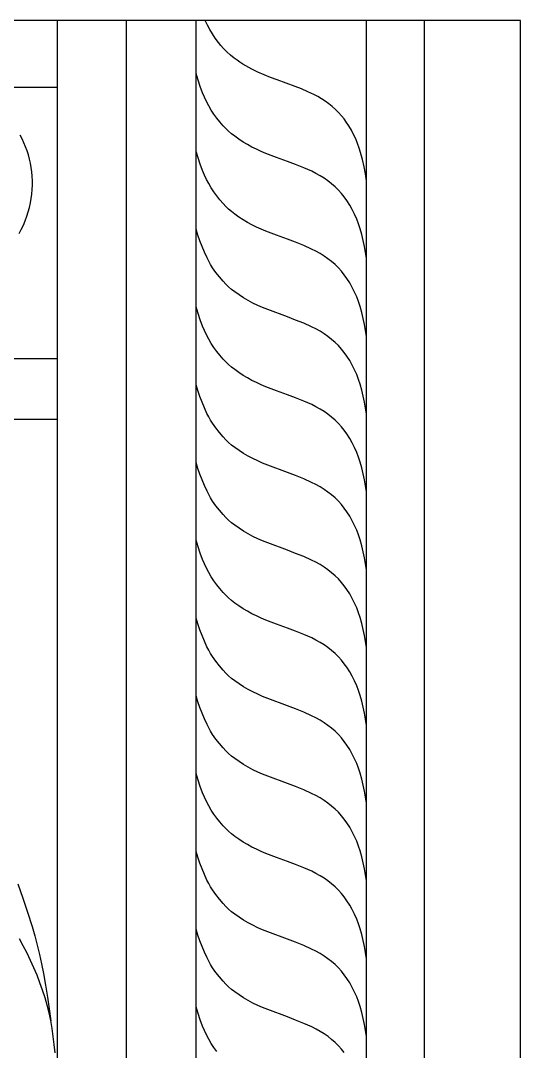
# Model space of a CAD drawing. Header units: millimetres. Extents: x 5940 to 9066, y 1327 to 3250.
# Drawn here: x 8019.5 to 8166.1, y 2942.4 to 3245.1 of the extents above; entities that cross this region are included whole.
import ezdxf

# ---------------------------------------------------------------- set-up
doc = ezdxf.new("R2010")
doc.units = ezdxf.units.MM
doc.layers.add('Default Layer', color=7, linetype='Continuous', lineweight=30)

msp = doc.modelspace()

# ---------------------------------------------------------------- linework, layer by layer
at = {"layer": 'Default Layer', "color": 18, "lineweight": 30, "true_color": 0x000000}
for p, q in [((7531.14, 3225.52), (8030.15, 3225.52)), ((7531.14, 3145.88), (8030.15, 3145.88))]:
    msp.add_line(p, q, dxfattribs=at)
for points in [[(7506.14, 3245.1), (7506.14, 1415.1), (7506.14, 1415.1), (8166.14, 1415.1), (8166.14, 1415.1), (8166.14, 3245.1), (8166.14, 3245.1), (7506.14, 3245.1)], [(8030.15, 3245.1), (8030.15, 3127.94), (8030.15, 3127.94), (8030.15, 2729.02), (8030.15, 2729.02), (8030.15, 2330.1), (8030.15, 2330.1), (8030.15, 1931.18), (8030.15, 1931.18), (8030.15, 1532.26), (8030.15, 1532.26), (8030.15, 1415.1)], [(8050.57, 1415.1), (8050.57, 1798.18), (8050.57, 1798.18), (8050.57, 2064.18), (8050.57, 2064.18), (8050.57, 2330.1), (8050.57, 2330.1), (8050.57, 2596.02), (8050.57, 2596.02), (8050.57, 2862.02), (8050.57, 2862.02), (8050.57, 3245.1)], [(8070.99, 1415.1), (8070.99, 1798.18), (8070.99, 1798.18), (8070.99, 2064.18), (8070.99, 2064.18), (8070.99, 2330.1), (8070.99, 2330.1), (8070.99, 2596.02), (8070.99, 2596.02), (8070.99, 2862.02), (8070.99, 2862.02), (8070.99, 3245.1)], [(8120.97, 3198.04), (8120.66, 3200.13), (8120.27, 3202.2), (8119.8, 3204.27), (8119.26, 3206.32), (8119.26, 3206.32), (8118.84, 3207.68), (8118.36, 3209.02), (8117.81, 3210.34), (8117.2, 3211.64), (8116.53, 3212.92), (8115.8, 3214.17), (8115.8, 3214.17), (8115.13, 3215.21), (8114.39, 3216.21), (8113.6, 3217.18), (8112.76, 3218.11), (8111.86, 3218.99), (8110.91, 3219.84), (8109.92, 3220.64), (8108.88, 3221.4), (8107.8, 3222.11), (8106.67, 3222.77), (8105.5, 3223.39), (8105.5, 3223.39), (8103.72, 3224.23), (8101.91, 3225.02), (8100.07, 3225.76), (8100.07, 3225.76), (8097.4, 3226.75), (8094.71, 3227.71), (8094.71, 3227.71), (8092.82, 3228.41), (8090.95, 3229.16), (8089.11, 3229.98), (8087.31, 3230.86), (8085.55, 3231.79), (8085.55, 3231.79), (8084.66, 3232.31), (8083.8, 3232.86), (8082.97, 3233.45), (8082.17, 3234.07), (8082.17, 3234.07), (8081.07, 3235), (8080.02, 3235.96), (8079.01, 3236.95), (8079.01, 3236.95), (8078.23, 3237.8), (8077.5, 3238.69), (8077.5, 3238.69), (8076.6, 3239.91), (8075.77, 3241.17), (8074.99, 3242.45), (8074.27, 3243.76), (8073.61, 3245.1)], [(8120.97, 3175.2), (8120.71, 3176.97), (8120.39, 3178.74), (8120.02, 3180.49), (8119.59, 3182.24), (8119.11, 3183.98), (8119.11, 3183.98), (8118.65, 3185.42), (8118.11, 3186.83), (8117.49, 3188.22), (8116.81, 3189.59), (8116.05, 3190.92), (8115.22, 3192.23), (8115.22, 3192.23), (8114.44, 3193.31), (8113.61, 3194.34), (8112.71, 3195.33), (8111.75, 3196.28), (8110.74, 3197.17), (8109.67, 3198.02), (8108.54, 3198.81), (8107.37, 3199.55), (8106.15, 3200.23), (8104.89, 3200.85), (8104.89, 3200.85), (8102.54, 3201.89), (8100.16, 3202.86), (8097.75, 3203.77), (8097.75, 3203.77), (8094.59, 3204.93), (8091.44, 3206.12), (8091.44, 3206.12), (8090.04, 3206.69), (8088.67, 3207.3), (8087.33, 3207.97), (8086.02, 3208.69), (8084.75, 3209.45), (8083.51, 3210.26), (8082.31, 3211.12), (8082.31, 3211.12), (8081.39, 3211.84), (8080.52, 3212.6), (8079.69, 3213.39), (8078.9, 3214.23), (8078.9, 3214.23), (8077.95, 3215.33), (8077.05, 3216.47), (8076.21, 3217.64), (8075.42, 3218.84), (8074.7, 3220.07), (8074.03, 3221.32), (8073.42, 3222.6), (8072.87, 3223.9), (8072.87, 3223.9), (8072.17, 3225.76), (8071.55, 3227.65), (8070.99, 3229.55)], [(8019, 3182.54), (8019.66, 3183.79), (8020.26, 3185.06), (8020.79, 3186.34), (8021.27, 3187.63), (8021.68, 3188.93), (8022.03, 3190.23), (8022.33, 3191.54), (8022.56, 3192.85), (8022.73, 3194.17), (8022.85, 3195.48), (8022.91, 3196.78), (8022.91, 3198.09), (8022.85, 3199.38), (8022.74, 3200.66), (8022.57, 3201.94), (8022.35, 3203.2), (8022.07, 3204.44), (8021.74, 3205.67), (8021.35, 3206.87), (8020.91, 3208.06), (8020.42, 3209.22), (8019.88, 3210.36), (8019.29, 3211.47)], [(8120.97, 3152.36), (8120.71, 3154.13), (8120.39, 3155.9), (8120.02, 3157.65), (8119.59, 3159.4), (8119.11, 3161.14), (8119.11, 3161.14), (8118.65, 3162.58), (8118.11, 3163.99), (8117.49, 3165.38), (8116.81, 3166.75), (8116.05, 3168.08), (8115.22, 3169.39), (8115.22, 3169.39), (8114.44, 3170.47), (8113.61, 3171.5), (8112.71, 3172.5), (8111.75, 3173.44), (8110.73, 3174.34), (8109.66, 3175.18), (8108.54, 3175.97), (8107.37, 3176.71), (8106.15, 3177.39), (8104.88, 3178.01), (8104.88, 3178.01), (8102.54, 3179.05), (8100.16, 3180.02), (8097.75, 3180.93), (8097.75, 3180.93), (8094.59, 3182.09), (8091.44, 3183.28), (8091.44, 3183.28), (8090.04, 3183.85), (8088.67, 3184.46), (8087.33, 3185.13), (8086.02, 3185.85), (8084.75, 3186.61), (8083.51, 3187.42), (8082.31, 3188.28), (8082.31, 3188.28), (8081.39, 3189), (8080.52, 3189.76), (8079.69, 3190.55), (8078.9, 3191.39), (8078.9, 3191.39), (8077.95, 3192.49), (8077.05, 3193.63), (8076.21, 3194.8), (8075.42, 3196), (8074.7, 3197.23), (8074.03, 3198.48), (8073.42, 3199.76), (8072.87, 3201.06), (8072.87, 3201.06), (8072.17, 3202.92), (8071.55, 3204.81), (8070.99, 3206.71)], [(8120.97, 3129.52), (8120.71, 3131.29), (8120.39, 3133.06), (8120.02, 3134.81), (8119.59, 3136.56), (8119.11, 3138.3), (8119.11, 3138.3), (8118.65, 3139.74), (8118.11, 3141.15), (8117.49, 3142.54), (8116.81, 3143.91), (8116.05, 3145.24), (8115.22, 3146.55), (8115.22, 3146.55), (8114.44, 3147.63), (8113.61, 3148.66), (8112.71, 3149.65), (8111.75, 3150.6), (8110.73, 3151.5), (8109.66, 3152.34), (8108.54, 3153.13), (8107.37, 3153.87), (8106.15, 3154.55), (8104.88, 3155.17), (8104.88, 3155.17), (8102.54, 3156.21), (8100.16, 3157.18), (8097.75, 3158.09), (8097.75, 3158.09), (8091.98, 3160.22), (8091.98, 3160.22), (8090.5, 3160.81), (8089.05, 3161.46), (8087.63, 3162.15), (8086.24, 3162.9), (8084.89, 3163.7), (8083.58, 3164.54), (8082.31, 3165.44), (8082.31, 3165.44), (8081.39, 3166.15), (8080.51, 3166.91), (8079.68, 3167.71), (8078.9, 3168.54), (8078.9, 3168.54), (8077.81, 3169.83), (8076.79, 3171.16), (8075.82, 3172.53), (8075.82, 3172.53), (8075.22, 3173.47), (8074.67, 3174.43), (8074.17, 3175.41), (8074.17, 3175.41), (8073.4, 3177.06), (8072.7, 3178.74), (8072.07, 3180.43), (8071.49, 3182.14), (8070.99, 3183.87)], [(8120.97, 3106.68), (8120.71, 3108.45), (8120.39, 3110.21), (8120.02, 3111.97), (8119.59, 3113.72), (8119.11, 3115.46), (8119.11, 3115.46), (8118.65, 3116.9), (8118.11, 3118.31), (8117.49, 3119.7), (8116.81, 3121.07), (8116.05, 3122.4), (8115.22, 3123.71), (8115.22, 3123.71), (8114.44, 3124.79), (8113.61, 3125.82), (8112.71, 3126.81), (8111.75, 3127.76), (8110.74, 3128.65), (8109.67, 3129.5), (8108.54, 3130.29), (8107.37, 3131.02), (8106.15, 3131.7), (8104.89, 3132.33), (8104.89, 3132.33), (8102.54, 3133.37), (8100.16, 3134.34), (8097.75, 3135.25), (8097.75, 3135.25), (8094.59, 3136.41), (8091.44, 3137.6), (8091.44, 3137.6), (8090.04, 3138.16), (8088.67, 3138.78), (8087.33, 3139.45), (8086.02, 3140.16), (8084.75, 3140.93), (8083.51, 3141.74), (8082.31, 3142.6), (8082.31, 3142.6), (8081.39, 3143.32), (8080.52, 3144.08), (8079.69, 3144.87), (8078.9, 3145.7), (8078.9, 3145.7), (8077.95, 3146.81), (8077.05, 3147.95), (8076.21, 3149.12), (8075.42, 3150.32), (8074.7, 3151.55), (8074.03, 3152.8), (8073.42, 3154.08), (8072.87, 3155.38), (8072.87, 3155.38), (8072.17, 3157.24), (8071.55, 3159.13), (8070.99, 3161.03)], [(8120.97, 3083.83), (8120.71, 3085.61), (8120.39, 3087.37), (8120.02, 3089.13), (8119.59, 3090.88), (8119.11, 3092.62), (8119.11, 3092.62), (8118.65, 3094.06), (8118.11, 3095.47), (8117.49, 3096.86), (8116.81, 3098.23), (8116.05, 3099.56), (8115.22, 3100.87), (8115.22, 3100.87), (8114.44, 3101.95), (8113.61, 3102.98), (8112.71, 3103.97), (8111.75, 3104.92), (8110.73, 3105.81), (8109.66, 3106.66), (8108.54, 3107.45), (8107.37, 3108.19), (8106.15, 3108.87), (8104.88, 3109.49), (8104.88, 3109.49), (8102.54, 3110.53), (8100.16, 3111.5), (8097.75, 3112.41), (8097.75, 3112.41), (8091.98, 3114.54), (8091.98, 3114.54), (8090.5, 3115.13), (8089.05, 3115.78), (8087.63, 3116.47), (8086.24, 3117.22), (8084.9, 3118.02), (8083.58, 3118.86), (8082.31, 3119.76), (8082.31, 3119.76), (8081.39, 3120.47), (8080.51, 3121.23), (8079.68, 3122.03), (8078.9, 3122.86), (8078.9, 3122.86), (8077.81, 3124.15), (8076.79, 3125.48), (8075.82, 3126.85), (8075.82, 3126.85), (8075.22, 3127.79), (8074.67, 3128.75), (8074.16, 3129.74), (8074.16, 3129.74), (8073.4, 3131.39), (8072.7, 3133.06), (8072.07, 3134.75), (8071.49, 3136.46), (8070.99, 3138.19)], [(8030.15, 3127.92), (8030.15, 3127.92), (8030.15, 3127.92), (7917.58, 3127.92), (7917.58, 3127.92), (7693.71, 3127.92), (7693.71, 3127.92), (7531.14, 3127.92), (7531.14, 3127.92), (7530.89, 3127.92), (7530.89, 3127.92), (7506.14, 3127.92)], [(8120.97, 3060.99), (8120.71, 3062.77), (8120.39, 3064.53), (8120.02, 3066.29), (8119.59, 3068.04), (8119.11, 3069.78), (8119.11, 3069.78), (8118.65, 3071.22), (8118.11, 3072.63), (8117.49, 3074.02), (8116.81, 3075.39), (8116.05, 3076.72), (8115.22, 3078.03), (8115.22, 3078.03), (8114.44, 3079.1), (8113.61, 3080.14), (8112.71, 3081.13), (8111.75, 3082.08), (8110.73, 3082.97), (8109.66, 3083.82), (8108.54, 3084.61), (8107.37, 3085.35), (8106.15, 3086.03), (8104.88, 3086.65), (8104.88, 3086.65), (8102.54, 3087.69), (8100.16, 3088.66), (8097.75, 3089.57), (8097.75, 3089.57), (8091.98, 3091.7), (8091.98, 3091.7), (8090.5, 3092.29), (8089.05, 3092.94), (8087.63, 3093.63), (8086.24, 3094.38), (8084.89, 3095.18), (8083.58, 3096.02), (8082.31, 3096.92), (8082.31, 3096.92), (8081.39, 3097.63), (8080.51, 3098.39), (8079.68, 3099.19), (8078.9, 3100.02), (8078.9, 3100.02), (8077.81, 3101.31), (8076.79, 3102.64), (8075.82, 3104.01), (8075.82, 3104.01), (8075.22, 3104.95), (8074.67, 3105.91), (8074.17, 3106.89), (8074.17, 3106.89), (8073.4, 3108.54), (8072.7, 3110.22), (8072.07, 3111.91), (8071.49, 3113.62), (8070.99, 3115.35)], [(8120.97, 3038.15), (8120.71, 3039.93), (8120.39, 3041.69), (8120.02, 3043.45), (8119.59, 3045.2), (8119.11, 3046.94), (8119.11, 3046.94), (8118.65, 3048.37), (8118.11, 3049.79), (8117.49, 3051.18), (8116.81, 3052.55), (8116.05, 3053.88), (8115.22, 3055.19), (8115.22, 3055.19), (8114.44, 3056.26), (8113.61, 3057.3), (8112.71, 3058.29), (8111.75, 3059.23), (8110.74, 3060.13), (8109.67, 3060.97), (8108.54, 3061.77), (8107.37, 3062.5), (8106.15, 3063.18), (8104.89, 3063.8), (8104.89, 3063.8), (8102.54, 3064.84), (8100.16, 3065.82), (8097.75, 3066.73), (8097.75, 3066.73), (8094.59, 3067.89), (8091.44, 3069.08), (8091.44, 3069.08), (8090.04, 3069.64), (8088.67, 3070.26), (8087.33, 3070.93), (8086.02, 3071.64), (8084.75, 3072.41), (8083.51, 3073.22), (8082.31, 3074.07), (8082.31, 3074.07), (8081.39, 3074.8), (8080.52, 3075.55), (8079.69, 3076.35), (8078.9, 3077.18), (8078.9, 3077.18), (8077.95, 3078.29), (8077.05, 3079.43), (8076.21, 3080.6), (8075.42, 3081.8), (8074.7, 3083.02), (8074.03, 3084.28), (8073.42, 3085.56), (8072.87, 3086.86), (8072.87, 3086.86), (8072.17, 3088.72), (8071.55, 3090.6), (8070.99, 3092.51)], [(8120.97, 3015.31), (8120.71, 3017.09), (8120.39, 3018.85), (8120.02, 3020.61), (8119.59, 3022.36), (8119.11, 3024.1), (8119.11, 3024.1), (8118.65, 3025.53), (8118.11, 3026.95), (8117.49, 3028.34), (8116.81, 3029.71), (8116.05, 3031.04), (8115.22, 3032.34), (8115.22, 3032.34), (8114.44, 3033.42), (8113.61, 3034.46), (8112.71, 3035.45), (8111.75, 3036.4), (8110.73, 3037.29), (8109.66, 3038.14), (8108.54, 3038.93), (8107.37, 3039.67), (8106.15, 3040.35), (8104.88, 3040.97), (8104.88, 3040.97), (8102.54, 3042.01), (8100.16, 3042.98), (8097.75, 3043.89), (8097.75, 3043.89), (8091.98, 3046.02), (8091.98, 3046.02), (8090.5, 3046.61), (8089.05, 3047.26), (8087.63, 3047.95), (8086.24, 3048.7), (8084.89, 3049.49), (8083.58, 3050.34), (8082.31, 3051.23), (8082.31, 3051.23), (8081.39, 3051.95), (8080.51, 3052.71), (8079.68, 3053.51), (8078.9, 3054.34), (8078.9, 3054.34), (8077.81, 3055.63), (8076.79, 3056.96), (8075.82, 3058.33), (8075.82, 3058.33), (8075.22, 3059.27), (8074.67, 3060.23), (8074.16, 3061.21), (8074.16, 3061.21), (8073.4, 3062.87), (8072.7, 3064.54), (8072.07, 3066.23), (8071.49, 3067.94), (8070.99, 3069.67)], [(8120.97, 2992.47), (8120.71, 2994.25), (8120.39, 2996.01), (8120.02, 2997.77), (8119.59, 2999.52), (8119.11, 3001.26), (8119.11, 3001.26), (8118.65, 3002.69), (8118.11, 3004.11), (8117.49, 3005.5), (8116.81, 3006.87), (8116.05, 3008.2), (8115.22, 3009.5), (8115.22, 3009.5), (8114.44, 3010.58), (8113.61, 3011.62), (8112.71, 3012.61), (8111.75, 3013.56), (8110.73, 3014.45), (8109.66, 3015.3), (8108.54, 3016.09), (8107.37, 3016.83), (8106.15, 3017.51), (8104.88, 3018.13), (8104.88, 3018.13), (8102.54, 3019.17), (8100.16, 3020.14), (8097.75, 3021.05), (8097.75, 3021.05), (8091.98, 3023.18), (8091.98, 3023.18), (8090.5, 3023.77), (8089.05, 3024.41), (8087.63, 3025.11), (8086.24, 3025.86), (8084.89, 3026.65), (8083.58, 3027.5), (8082.31, 3028.39), (8082.31, 3028.39), (8081.39, 3029.11), (8080.51, 3029.87), (8079.68, 3030.66), (8078.9, 3031.5), (8078.9, 3031.5), (8077.81, 3032.79), (8076.79, 3034.12), (8075.82, 3035.49), (8075.82, 3035.49), (8075.22, 3036.43), (8074.67, 3037.39), (8074.17, 3038.37), (8074.17, 3038.37), (8073.4, 3040.02), (8072.7, 3041.69), (8072.07, 3043.39), (8071.49, 3045.1), (8070.99, 3046.82)], [(8120.97, 2969.63), (8120.71, 2971.41), (8120.39, 2973.17), (8120.02, 2974.93), (8119.59, 2976.68), (8119.11, 2978.41), (8119.11, 2978.41), (8118.65, 2979.85), (8118.11, 2981.27), (8117.49, 2982.66), (8116.81, 2984.02), (8116.05, 2985.36), (8115.22, 2986.66), (8115.22, 2986.66), (8114.44, 2987.74), (8113.61, 2988.78), (8112.71, 2989.77), (8111.75, 2990.71), (8110.74, 2991.61), (8109.67, 2992.45), (8108.54, 2993.24), (8107.37, 2993.98), (8106.15, 2994.66), (8104.89, 2995.28), (8104.89, 2995.28), (8102.54, 2996.32), (8100.16, 2997.3), (8097.75, 2998.21), (8097.75, 2998.21), (8094.59, 2999.37), (8091.44, 3000.56), (8091.44, 3000.56), (8090.04, 3001.12), (8088.67, 3001.74), (8087.33, 3002.41), (8086.02, 3003.12), (8084.75, 3003.89), (8083.51, 3004.7), (8082.31, 3005.55), (8082.31, 3005.55), (8081.39, 3006.27), (8080.52, 3007.03), (8079.69, 3007.83), (8078.9, 3008.66), (8078.9, 3008.66), (8077.95, 3009.77), (8077.05, 3010.91), (8076.21, 3012.08), (8075.42, 3013.28), (8074.7, 3014.5), (8074.03, 3015.76), (8073.42, 3017.03), (8072.87, 3018.34), (8072.87, 3018.34), (8072.17, 3020.2), (8071.55, 3022.08), (8070.99, 3023.98)], [(8120.97, 2946.79), (8120.71, 2948.57), (8120.39, 2950.33), (8120.02, 2952.09), (8119.59, 2953.84), (8119.11, 2955.57), (8119.11, 2955.57), (8118.65, 2957.01), (8118.11, 2958.43), (8117.49, 2959.82), (8116.81, 2961.18), (8116.05, 2962.52), (8115.22, 2963.82), (8115.22, 2963.82), (8114.44, 2964.9), (8113.61, 2965.94), (8112.71, 2966.93), (8111.75, 2967.88), (8110.73, 2968.77), (8109.66, 2969.62), (8108.54, 2970.41), (8107.37, 2971.15), (8106.15, 2971.83), (8104.88, 2972.45), (8104.88, 2972.45), (8102.54, 2973.48), (8100.16, 2974.46), (8097.75, 2975.37), (8097.75, 2975.37), (8091.98, 2977.5), (8091.98, 2977.5), (8090.5, 2978.09), (8089.05, 2978.73), (8087.63, 2979.43), (8086.24, 2980.18), (8084.89, 2980.97), (8083.58, 2981.82), (8082.31, 2982.71), (8082.31, 2982.71), (8081.39, 2983.43), (8080.51, 2984.19), (8079.68, 2984.98), (8078.9, 2985.82), (8078.9, 2985.82), (8077.81, 2987.11), (8076.79, 2988.44), (8075.82, 2989.81), (8075.82, 2989.81), (8075.22, 2990.75), (8074.67, 2991.71), (8074.16, 2992.69), (8074.16, 2992.69), (8073.4, 2994.34), (8072.7, 2996.02), (8072.07, 2997.71), (8071.49, 2999.42), (8070.99, 3001.14)], [(8018.64, 2991.6), (8020.11, 2987.43), (8021.51, 2983.25), (8022.85, 2979.06), (8022.85, 2979.06), (8023.62, 2976.33), (8024.34, 2973.59), (8024.99, 2970.84), (8025.59, 2968.08), (8026.13, 2965.31), (8026.13, 2965.31), (8026.75, 2961.84), (8027.31, 2958.36), (8027.83, 2954.88), (8028.29, 2951.39)], [(8114.44, 2942.06), (8113.61, 2943.09), (8112.71, 2944.08), (8111.76, 2945.03), (8110.75, 2945.92), (8109.68, 2946.76), (8108.56, 2947.55), (8107.39, 2948.29), (8106.17, 2948.97), (8104.91, 2949.59), (8104.91, 2949.59), (8102.56, 2950.63), (8100.17, 2951.61), (8097.75, 2952.53), (8097.75, 2952.53), (8091.98, 2954.66), (8091.98, 2954.66), (8090.5, 2955.25), (8089.05, 2955.89), (8087.63, 2956.59), (8086.24, 2957.34), (8084.89, 2958.13), (8083.58, 2958.98), (8082.31, 2959.87), (8082.31, 2959.87), (8081.39, 2960.59), (8080.51, 2961.35), (8079.68, 2962.14), (8078.9, 2962.98), (8078.9, 2962.98), (8077.81, 2964.27), (8076.79, 2965.6), (8075.82, 2966.97), (8075.82, 2966.97), (8075.22, 2967.9), (8074.67, 2968.87), (8074.17, 2969.85), (8074.17, 2969.85), (8073.4, 2971.5), (8072.7, 2973.17), (8072.07, 2974.87), (8071.49, 2976.58), (8070.99, 2978.3)], [(8029.57, 2941.98), (8029.34, 2944.38), (8029.04, 2946.77), (8028.69, 2949.16), (8028.69, 2949.16), (8028.28, 2951.43), (8027.8, 2953.68), (8027.25, 2955.93), (8026.62, 2958.16), (8025.92, 2960.37), (8025.14, 2962.56), (8025.14, 2962.56), (8024.28, 2964.77), (8023.36, 2966.95), (8022.38, 2969.12), (8021.35, 2971.26), (8020.25, 2973.38), (8019.09, 2975.47)], [(8077.05, 2942.38), (8076.21, 2943.55), (8075.42, 2944.75), (8074.7, 2945.98), (8074.03, 2947.23), (8073.42, 2948.51), (8072.87, 2949.81), (8072.87, 2949.81), (8072.17, 2951.68), (8071.55, 2953.56), (8070.99, 2955.46)]]:
    msp.add_lwpolyline(points, dxfattribs=at)
for points in [[(8120.97, 1415.1, 0), (8120.97, 1923.05, 0), (8120.97, 2577.83, 0), (8120.97, 3245.1, 0)], [(8137.97, 1415.1, 0), (8137.97, 1923.05, 0), (8137.97, 2577.83, 0), (8137.97, 3245.1, 0)]]:
    msp.add_polyline3d(points, dxfattribs=at)

doc.saveas('drawing.dxf')
